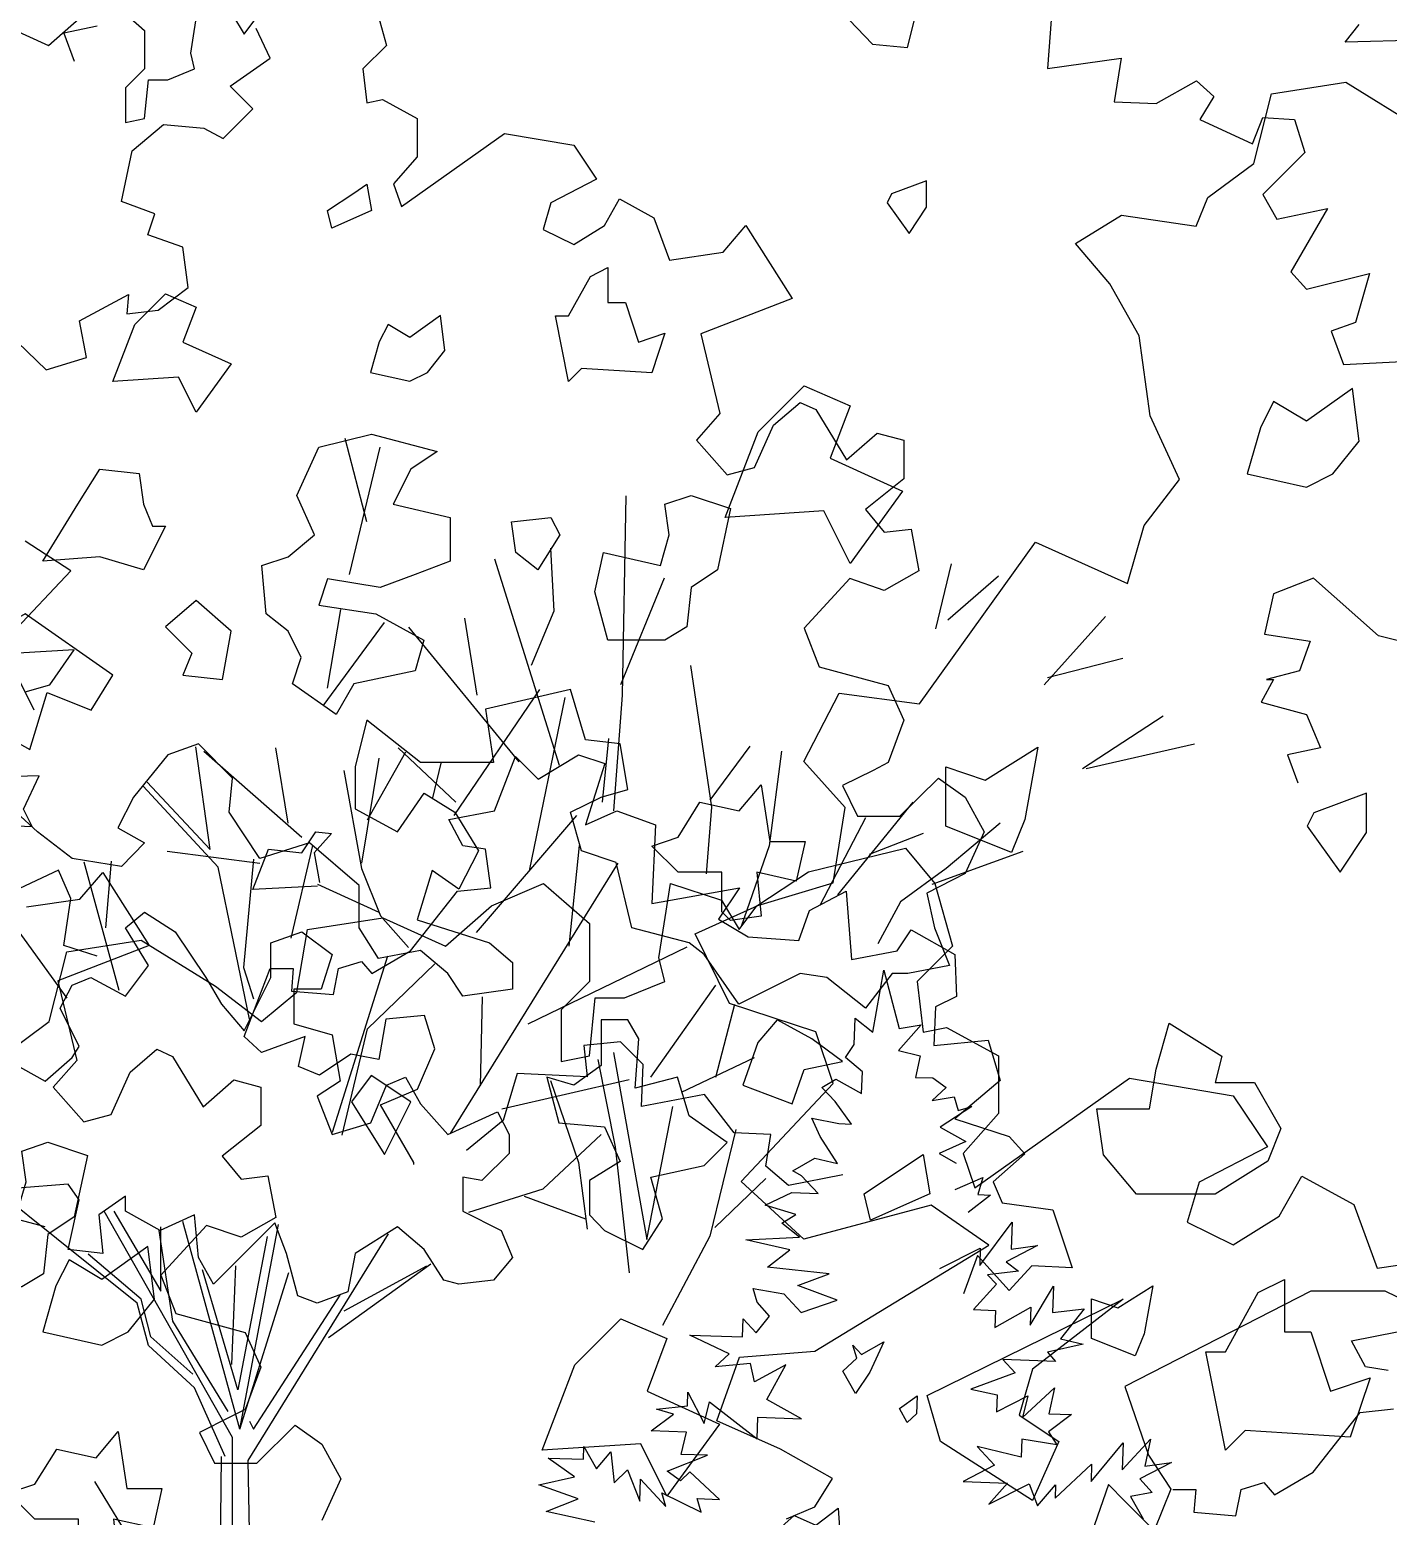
# Model space of a CAD drawing. Header units: inches. Extents: x -11 to 128, y 7 to 56.
# Drawn here: x 61.3007 to 61.6682, y 22.7152 to 23.1173 of the extents above; entities that cross this region are included whole.
import ezdxf

# ---------------------------------------------------------------- set-up
doc = ezdxf.new("R2010")
doc.units = ezdxf.units.IN
doc.header["$MEASUREMENT"] = 0
doc.layers.add('CAY', color=94, linetype='Continuous')
doc.layers.add('CAY-3', color=61, linetype='Continuous')
picture_1 = doc.add_image_def('image1.jpg', size_in_pixel=(1680, 1093))

# ---------------------------------------------------------------- blocks, each defined once
blk = doc.blocks.new('A$C76451831')
at = {"layer": 'CAY'}
for p, q in [((1479.89, 1929.82), (1538.26, 1943.98)), ((1538.26, 1943.98), (1555.95, 1922.74)), ((1448.64, 1909.17), (1479.89, 1929.82)), ((1288.85, 1909.17), (1320.1, 1922.74)), ((1320.1, 1922.74), (1347.81, 1898.56)), ((1389.68, 1877.91), (1396.75, 1922.74)), ((1396.75, 1922.74), (1427.41, 1912.71)), ((1555.95, 1922.74), (1566.56, 1884.99)), ((1261.14, 1884.99), (1288.85, 1909.17)), ((1427.41, 1912.71), (1438.02, 1895.02)), ((1438.02, 1895.02), (1448.64, 1909.17)), ((1178, 1895.02), (1223.4, 1902.1)), ((1223.4, 1902.1), (1261.14, 1884.99)), ((1171.52, 1857.27), (1178, 1895.02)), ((1347.81, 1898.56), (1347.81, 1863.75)), ((1022.34, 1839.57), (1032.95, 1881.45)), ((1032.95, 1881.45), (1077.77, 1888.53)), ((1077.77, 1888.53), (1122.58, 1860.81)), ((1566.56, 1884.99), (1545.34, 1863.75)), ((1393.21, 1863.75), (1389.68, 1877.91)), ((1347.81, 1863.75), (1330.71, 1846.65)), ((1369.04, 1853.73), (1393.21, 1863.75)), ((1545.34, 1863.75), (1548.87, 1833.08)), ((1122.58, 1860.81), (1150.29, 1839.57)), ((1150.29, 1839.57), (1171.52, 1857.27)), ((1330.71, 1846.65), (1330.71, 1815.39)), ((1347.81, 1818.92), (1351.35, 1853.73)), ((1351.35, 1853.73), (1369.04, 1853.73)), ((994.63, 1818.92), (1022.34, 1839.57)), ((1548.87, 1833.08), (1563.02, 1836.03)), ((1563.02, 1836.03), (1594.27, 1818.92)), ((1330.71, 1815.39), (1347.81, 1818.92)), ((1594.27, 1818.92), (1594.27, 1784.12)), ((1580.12, 1739.29), (1673.28, 1805.36)), ((1673.28, 1805.36), (1735.78, 1794.74)), ((1735.78, 1794.74), (1756.42, 1764.07)), ((1594.27, 1784.12), (1573.05, 1759.94)), ((1573.05, 1759.94), (1580.12, 1739.29)), ((1756.42, 1764.07), (1715.15, 1742.83)), ((1715.15, 1742.83), (1708.07, 1718.65)), ((1763.5, 1722.19), (1777.06, 1746.37)), ((1777.06, 1746.37), (1808.31, 1729.27)), ((1808.31, 1729.27), (1822.46, 1690.92)), ((1735.78, 1705.08), (1763.5, 1722.19)), ((1708.07, 1718.65), (1735.78, 1705.08)), ((1822.46, 1690.92), (1870.81, 1698)), ((5192.62, 1187.04), (5205.28, 1219.73)), ((5205.28, 1219.73), (5218.99, 1206.02)), ((5218.99, 1206.02), (5243.25, 1220.79)), ((5243.25, 1220.79), (5259.07, 1215.51)), ((5259.07, 1215.51), (5247.46, 1178.6)), ((5165.2, 1181.76), (5192.62, 1187.04)), ((5247.46, 1178.6), (5266.45, 1187.04)), ((5266.45, 1187.04), (5289.65, 1178.6)), ((5173.64, 1165.94), (5165.2, 1181.76)), ((5289.65, 1178.6), (5287.54, 1131.14)), ((5187.35, 1163.83), (5173.64, 1165.94)), ((5190.51, 1140.63), (5187.35, 1163.83)), ((4942.92, 1133.83), (4956.67, 1149.95)), ((4956.67, 1149.95), (4984.58, 1105.9)), ((5142, 1102.66), (5170.47, 1138.52)), ((5170.47, 1138.52), (5190.51, 1140.63)), ((5287.54, 1131.14), (5340.28, 1140.63)), ((5340.28, 1140.63), (5327.62, 1121.65)), ((5382.46, 1126.92), (5404.61, 1138.52)), ((5404.61, 1138.52), (5407.78, 1097.39)), ((4910.68, 1129.11), (4942.92, 1133.83)), ((5327.62, 1121.65), (5345.55, 1111.1)), ((5376.14, 1108.99), (5382.46, 1126.92)), ((5345.55, 1111.1), (5376.14, 1108.99)), ((5435.2, 1102.66), (5443.64, 1115.32)), ((5443.64, 1115.32), (5470, 1100.55)), ((4984.58, 1105.9), (4929.55, 1084.67)), ((5118.79, 1088.95), (5142, 1102.66)), ((5407.78, 1097.39), (5435.2, 1102.66)), ((5098.75, 1092.12), (5112.46, 1096.33)), ((5112.46, 1096.33), (5118.79, 1088.95)), ((5470, 1100.55), (5471.06, 1075.24)), ((4929.55, 1084.67), (4940.95, 1036.69)), ((5057.62, 1092.12), (5071.33, 1092.12)), ((5071.33, 1092.12), (5070.28, 1078.4)), ((5095.59, 1076.3), (5098.75, 1092.12)), ((5420.6, 1053.63), (5427.34, 1091.02)), ((5427.34, 1091.02), (5436.53, 1055.8)), ((5070.28, 1078.4), (5095.59, 1076.3)), ((5471.06, 1075.24), (5458.4, 1068.91)), ((5458.4, 1068.91), (5457.35, 1045.71)), ((5409.47, 1046.31), (5410.02, 1062.16)), ((5410.02, 1062.16), (5420.6, 1053.63)), ((5449.75, 1058.05), (5436.08, 1042.67)), ((5436.53, 1055.8), (5449.75, 1058.05)), ((5457.35, 1045.71), (5490.04, 1048.87)), ((5490.04, 1048.87), (5497.42, 1024.62)), ((4973.18, 1029.62), (4989.3, 1043.38)), ((4989.3, 1043.38), (4998.73, 1039.05)), ((4998.73, 1039.05), (5017.21, 1008.77)), ((5268.56, 1047.82), (5246.41, 1045.71)), ((5246.41, 1045.71), (5248.52, 1026.72)), ((5282.27, 1034.11), (5268.56, 1047.82)), ((5404.2, 1038.34), (5409.47, 1046.31)), ((5436.08, 1042.67), (5449.11, 1039.49)), ((5449.11, 1039.49), (5446.38, 1026.44)), ((4940.95, 1036.69), (4926.8, 1020.57)), ((5281.21, 1008.8), (5282.27, 1034.11)), ((5414.33, 1029.82), (5404.2, 1038.34)), ((2228.34, 971.46), (2215.14, 1021.63)), ((4961.78, 1004.06), (4973.18, 1029.62)), ((5017.21, 1008.77), (5035.68, 1024.9)), ((5035.68, 1024.9), (5051.8, 1020.57)), ((5273.84, 1025.02), (5197.19, 1007.32)), ((5206.33, 1028.83), (5197.89, 1000.36)), ((5248.52, 1026.72), (5206.33, 1028.83)), ((5389.98, 1020.25), (5398.31, 1025.4)), ((5398.31, 1025.4), (5413.87, 1016.69)), ((5413.87, 1016.69), (5414.33, 1029.82)), ((5446.38, 1026.44), (5456.79, 1026.07)), ((5456.79, 1026.07), (5464.75, 1020.36)), ((5497.42, 1024.62), (5470, 1001.41)), ((2217.78, 939.77), (2236.26, 1016.34)), ((4926.8, 1020.57), (4945.27, 999.73)), ((5051.8, 1020.57), (5051.8, 997.37)), ((5319.18, 1016.18), (5281.21, 1008.8)), ((5337.11, 992.97), (5319.18, 1016.18)), ((5397.84, 1011.81), (5389.98, 1020.25)), ((5464.75, 1020.36), (5456.32, 1012.49)), ((5456.32, 1012.49), (5469.54, 1014.75)), ((5469.54, 1014.75), (5471.97, 1006.5)), ((4945.27, 999.73), (4961.78, 1004.06)), ((5407.79, 998.32), (5397.84, 1011.81)), ((5480.21, 1008.94), (5461.2, 996.45)), ((5471.97, 1006.5), (5480.21, 1008.94)), ((5051.8, 997.37), (5028.61, 978.89)), ((5197.89, 1000.36), (5175.75, 982.43)), ((5388.95, 990.82), (5383.9, 1001.87)), ((5383.9, 1001.87), (5400.1, 998.59)), ((5400.1, 998.59), (5407.79, 998.32)), ((5461.2, 996.45), (5476.75, 987.75)), ((5470, 1001.41), (5502.7, 990.87)), ((5359.26, 991.92), (5337.11, 992.97)), ((5356.1, 972.94), (5359.26, 991.92)), ((5399.26, 974.59), (5388.95, 990.82)), ((5476.75, 987.75), (5460.64, 980.61)), ((5502.7, 990.87), (5512.19, 980.32)), ((5028.61, 978.89), (5040.01, 965.12)), ((5372.37, 970.09), (5385.78, 977.78)), ((5385.78, 977.78), (5399.26, 974.59)), ((5460.64, 980.61), (5470.86, 974.81)), ((5512.19, 980.32), (5493.21, 963.44)), ((5369.81, 961.33), (5356.1, 972.94)), ((5402.5, 967.66), (5369.81, 961.33)), ((5377.7, 967.18), (5372.37, 970.09)), ((5040.01, 965.12), (5056.12, 967.09)), ((5056.12, 967.09), (5060.84, 941.92)), ((5387.75, 956.41), (5377.7, 967.18)), ((5470.31, 958.96), (5486.87, 966.09)), ((5486.87, 966.09), (5483.79, 955.77)), ((5493.21, 963.44), (5498.48, 950.79)), ((5355.78, 949.36), (5371.91, 956.96)), ((5371.91, 956.96), (5387.75, 956.41)), ((5491.49, 955.5), (5477.98, 945.09)), ((5483.79, 955.77), (5491.49, 955.5)), ((5498.48, 950.79), (5529.07, 946.57)), ((5060.84, 941.92), (5040.01, 930.13)), ((5374.16, 943.73), (5355.78, 949.36)), ((5365.83, 938.58), (5374.16, 943.73)), ((5529.07, 946.57), (5540.67, 911.76)), ((5019.17, 937.2), (4991.66, 907.32)), ((5040.01, 930.13), (5019.17, 937.2)), ((5376.41, 930.06), (5365.83, 938.58)), ((5485.02, 913.12), (5504.51, 939.18)), ((5504.51, 939.18), (5503.94, 922.88)), ((5344.18, 928.46), (5376.41, 930.06)), ((5370.71, 922.55), (5344.18, 928.46)), ((5460.94, 911.24), (5485.39, 923.53)), ((5485.39, 923.53), (5485.02, 913.12)), ((5519.88, 925.04), (5500.96, 915.28)), ((5503.94, 922.88), (5519.88, 925.04)), ((2204.59, 871.13), (2212.5, 918.65)), ((5357.2, 912.14), (5370.71, 922.55)), ((5483.71, 919.15), (5475.28, 895.94)), ((5502.7, 898.05), (5483.71, 919.15)), ((5500.96, 915.28), (5508.46, 909.58)), ((2201.95, 860.56), (2238.9, 910.73)), ((4991.66, 907.32), (5000.7, 884.12)), ((5394.22, 908.13), (5357.2, 912.14)), ((5375.39, 901.08), (5394.22, 908.13)), ((5508.46, 909.58), (5489.81, 907.51)), ((5489.81, 907.51), (5495.05, 901.89)), ((5516.41, 912.82), (5502.7, 898.05)), ((5540.67, 911.76), (5516.41, 912.82)), ((2027.76, 857.92), (2006.64, 900.17)), ((5351.03, 891.05), (5348.6, 899.29)), ((5348.6, 899.29), (5367.06, 895.93)), ((5367.06, 895.93), (5377.54, 884.68)), ((5399.1, 892.09), (5375.39, 901.08)), ((5495.05, 901.89), (5481.37, 886.5)), ((5515.49, 877.14), (5529.45, 900.68)), ((5529.45, 900.68), (5528.9, 884.84)), ((5358.44, 882.63), (5351.03, 891.05)), ((5377.54, 884.68), (5399.1, 892.09)), ((5494.14, 875.62), (5515.87, 888.01)), ((5515.87, 888.01), (5515.49, 877.14)), ((5528.9, 884.84), (5548, 886.89)), ((5548, 886.89), (5533.78, 868.8)), ((5000.7, 884.12), (5042.37, 872.71)), ((5342.14, 870.05), (5342.52, 880.92)), ((5342.52, 880.92), (5350.38, 872.48)), ((5350.38, 872.48), (5358.44, 882.63)), ((5481.37, 886.5), (5494.5, 886.04)), ((5494.5, 886.04), (5494.14, 875.62)), ((2280.97, 794.46), (2332.46, 870.35)), ((5042.37, 872.71), (5051.8, 851.87)), ((5310.45, 871.16), (5342.14, 870.05)), ((5334.08, 859.91), (5310.45, 871.16)), ((2326.17, 761.03), (2347.79, 865.63)), ((2491.61, 826.98), (2512.84, 868.27)), ((2512.84, 868.27), (2561.19, 861.78)), ((5325.65, 852.04), (5334.08, 859.91)), ((5547.26, 865.61), (5525.8, 860.92)), ((5525.8, 860.92), (5530.59, 855.31)), ((5533.78, 868.8), (5547.26, 865.61)), ((5051.8, 851.87), (5042.37, 826.31)), ((5347.01, 854.01), (5325.65, 852.04)), ((5349.35, 843.05), (5347.01, 854.01)), ((5368.29, 853.27), (5349.35, 843.05)), ((5356.68, 832.37), (5368.29, 853.27)), ((5498.9, 856.42), (5506.33, 848.45)), ((5530.59, 855.31), (5498.9, 856.42)), ((5506.33, 848.45), (5479.7, 838.5)), ((2133.95, 774.01), (2125.31, 835.75)), ((2370.15, 802.52), (2374.13, 840.86)), ((5308.97, 828.6), (5309.25, 836.75)), ((5309.25, 836.75), (5319.01, 817.82)), ((5479.7, 838.5), (5495.44, 835.23)), ((5495.44, 835.23), (5495.08, 824.82)), ((5495.08, 824.82), (5514, 834.58)), ((5510.83, 821.55), (5530.03, 839.46)), ((5514, 834.58), (5510.83, 821.55)), ((5530.03, 839.46), (5526.76, 823.71)), ((2228.57, 791.89), (2251.65, 832.78)), ((2268.04, 805.06), (2272.95, 825.91)), ((2516.37, 799.25), (2491.61, 826.98)), ((5042.37, 826.31), (5033.32, 821.59)), ((5290.32, 826.53), (5308.97, 828.6)), ((5300.63, 823.45), (5290.32, 826.53)), ((5319.01, 817.82), (5322.19, 830.85)), ((5322.19, 830.85), (5350.86, 808.55)), ((5377.57, 820.76), (5356.68, 832.37)), ((5033.32, 821.59), (5014.85, 812.55)), ((5049.44, 794.06), (5072.63, 816.87)), ((5072.63, 816.87), (5088.75, 805.47)), ((5287.14, 813.49), (5300.63, 823.45)), ((5350.86, 808.55), (5351.32, 821.68)), ((5351.32, 821.68), (5377.57, 820.76)), ((5540.34, 823.24), (5526.38, 812.84)), ((5526.76, 823.71), (5540.34, 823.24)), ((2138.67, 763.39), (2093.47, 812.15)), ((2095.82, 814.51), (2133.95, 774.01)), ((5014.85, 812.55), (5023.89, 794.06)), ((5308.42, 812.75), (5287.14, 813.49)), ((5305.23, 799.26), (5308.42, 812.75)), ((5510.37, 808.42), (5509.99, 797.55)), ((5531.55, 804.96), (5510.37, 808.42)), ((5526.38, 812.84), (5531.55, 804.96)), ((5552.08, 782.93), (5571.47, 806.28)), ((5570.9, 789.98), (5587.86, 808.43)), ((5571.47, 806.28), (5570.9, 789.98)), ((5587.86, 808.43), (5584.57, 792.23)), ((2047.68, 684.5), (1960.21, 805.07)), ((2509.3, 753.83), (2516.37, 799.25)), ((5088.75, 805.47), (5100.15, 784.63)), ((5246.21, 796.33), (5246.48, 804.03)), ((5246.48, 804.03), (5254.17, 790.62)), ((5254.17, 790.62), (5262.68, 800.75)), ((5262.68, 800.75), (5264.75, 782.09)), ((5296.71, 789.13), (5321.07, 798.71)), ((5321.07, 798.71), (5305.23, 799.26)), ((5509.99, 797.55), (5483.48, 803.92)), ((5483.48, 803.92), (5493.96, 792.67)), ((2294.33, 724.07), (2354.87, 794.46)), ((5023.89, 794.06), (5049.44, 794.06)), ((5240.86, 785.64), (5224.94, 797.08)), ((5224.94, 797.08), (5246.21, 796.33)), ((5264.75, 782.09), (5272.73, 789.97)), ((5272.73, 789.97), (5280.23, 771.12)), ((5304.67, 783.41), (5296.71, 789.13)), ((5310.29, 788.66), (5304.67, 783.41)), ((5328.3, 772.16), (5310.29, 788.66)), ((5493.96, 792.67), (5475.04, 782.9)), ((5530.42, 772.81), (5552.44, 793.35)), ((5552.44, 793.35), (5552.08, 782.93)), ((5600.51, 794.39), (5581.59, 784.62)), ((5584.57, 792.23), (5600.51, 794.39)), ((4951.7, 782.9), (4979.41, 737.48)), ((5100.15, 784.63), (5088.75, 759.46)), ((5219.39, 780.95), (5240.86, 785.64)), ((5243.11, 772.42), (5219.39, 780.95)), ((5280.23, 771.12), (5280.68, 784.25)), ((5280.68, 784.25), (5295.97, 767.85)), ((5475.04, 782.9), (5501.74, 781.97)), ((5501.74, 781.97), (5490.42, 769.22)), ((5490.42, 769.22), (5514.87, 781.51)), ((5514.87, 781.51), (5519.84, 768.19)), ((5519.84, 768.19), (5530.71, 780.96)), ((5530.71, 780.96), (5530.42, 772.81)), ((5581.59, 784.62), (5589, 776.2)), ((2182.7, 720.53), (2195.67, 776.37)), ((2350.15, 715.81), (2356.44, 776.45)), ((5223.82, 764.93), (5243.11, 772.42)), ((5295.97, 767.85), (5293.54, 776.09)), ((5293.54, 776.09), (5317.15, 764.39)), ((5314.72, 772.64), (5328.3, 772.16)), ((5317.15, 764.39), (5314.72, 772.64)), ((5589, 776.2), (5575.78, 773.95)), ((5575.78, 773.95), (5583.47, 760.53)), ((2079.11, 689.01), (2057.88, 766.34)), ((2071.06, 726.82), (2074.45, 766.86)), ((2157.54, 671.77), (2138.67, 763.39)), ((2159.9, 768.11), (2154, 702.83)), ((2278.74, 602.87), (2379.63, 765.75)), ((5253.05, 758.47), (5223.82, 764.93)), ((2463.9, 740.27), (2509.3, 753.83)), ((2426.16, 723.16), (2463.9, 740.27)), ((2446.8, 681.28), (2426.16, 723.16)), ((2207.63, 603.7), (2240.87, 709.91)), ((2325.38, 669.01), (2421.3, 715.42)), ((2154, 702.83), (2159.9, 683.96)), ((2228.69, 665.87), (2269.17, 705.19)), ((2399.28, 636.77), (2438.59, 692.21)), ((2296.69, 631.65), (2297.87, 685.14)), ((2438.59, 636.77), (2449.99, 680.81)), ((2498.69, 664.17), (2446.8, 681.28)), ((2213.36, 601.77), (2228.69, 665.87)), ((2509.3, 632.91), (2498.69, 664.17)), ((2417.76, 627.72), (2461.78, 648.56)), ((2334.43, 569.52), (2369.41, 602.16)), ((2034.5, 546.71), (1966.89, 564.41)), ((2041.19, 539.64), (2003.71, 569.74)), ((2289.61, 555.37), (2334.43, 569.52)), ((2323.03, 565.2), (2359.98, 551.43)), ((2147.32, 419.7), (2069.92, 556.01)), ((2075.78, 556.15), (2104.08, 507.78)), ((2104.08, 507.78), (2104.08, 546.71)), ((2151.64, 424.81), (2117.3, 549.89)), ((2151.64, 424.81), (2174.99, 548.11)), ((2089.93, 500.71), (2041.19, 539.64)), ((2102.9, 544.36), (2111.16, 489.69)), ((2168.15, 540.82), (2150.46, 448.4)), ((2156.75, 405.93), (2241.29, 542.41)), ((2092.29, 503.06), (2060.45, 530.2)), ((2150.46, 448.4), (2129.24, 520.76)), ((2146.93, 463.74), (2149.28, 523.12)), ((2205.1, 479.86), (2266.82, 524.3)), ((2214.54, 495.99), (2264.46, 523.12)), ((2151.64, 424.81), (2181.18, 519.19)), ((2098.18, 480.26), (2092.29, 503.06)), ((2159.9, 424.81), (2212.18, 505.42)), ((2096.61, 475.14), (2089.93, 500.71)), ((2111.16, 489.69), (2144.57, 435.43)), ((2124.52, 449.58), (2096.61, 475.14)), ((2123.34, 457.84), (2098.18, 480.26)), ((2142.99, 408.29), (2124.52, 449.58)), ((2157.54, 429.53), (2159.9, 424.81)), ((2147.32, 135.38), (2147.32, 419.7)), ((2138.28, 140.1), (2140.64, 408.29)), ((2161.47, 135.38), (2156.75, 405.93)), ((5314.94, 13.29), (5323.46, 23.87)), ((5402.93, 15.66), (5314.94, 13.29))]:
    blk.add_line(p, q, dxfattribs=at)
for points in [[(4953.23, 1659.79), (4933.19, 1655.57), (4939.52, 1638.7)], [(4953.21, 1099.5), (4933.17, 1105.83), (4937.39, 1134.3), (4930, 1151.18), (4896.25, 1135.36)], [(4890.98, 1178.6), (4914.18, 1177.55), (4908.91, 1188.09), (4918.4, 1208.13), (4882.54, 1207.08)], [(4909.96, 1258.76), (4924.73, 1262.97), (4939.5, 1284.07), (4905.75, 1281.96)], [(4901.53, 1293.56), (4937.39, 1331.53), (4909.96, 1349.46)], [(4899.42, 1474.97), (4922.62, 1452.82), (4946.88, 1460.2), (4942.66, 1482.35), (4972.19, 1498.17), (4971.14, 1486.57), (4990.12, 1488.68), (5008.05, 1502.39), (5004.89, 1526.65), (4983.79, 1534.03), (4988.01, 1546.69), (4967.97, 1554.07), (4974.3, 1584.65), (4993.28, 1600.47), (5017.54, 1598.37), (5029.14, 1592.04), (5047.07, 1609.97), (5033.36, 1623.68), (5057.62, 1640.55), (5049.18, 1658.48)], [(5397.23, 1673.25), (5420.43, 1648.99), (5441.53, 1646.88), (5449.96, 1680.63)], [(5531.17, 1703.83), (5525.9, 1634.22), (5570.2, 1640.55), (5565.98, 1614.19), (5591.29, 1613.13), (5615.55, 1626.84), (5626.1, 1617.35), (5617.66, 1603.64), (5649.3, 1588.87), (5655.63, 1604.69), (5674.61, 1603.64), (5680.94, 1583.6), (5655.63, 1558.29), (5664.07, 1543.52), (5694.65, 1549.85), (5672.5, 1511.88), (5682, 1501.33), (5719.96, 1510.83), (5711.53, 1481.3), (5696.76, 1476.02), (5704.14, 1455.98), (5747.39, 1458.09)], [(5758.99, 1284.07), (5725.24, 1292.51), (5686.21, 1327.31), (5661.96, 1317.82), (5656.68, 1293.56), (5684.1, 1289.34), (5677.78, 1271.41), (5657.74, 1266.14), (5661.96, 1266.14), (5654.57, 1252.43), (5682, 1245.05), (5690.43, 1225.01), (5670.39, 1220.79), (5676.72, 1203.91)], [(5271.72, 1376.88), (5269.61, 1256.65), (5264.34, 1187.04)], [(5226.37, 1345.24), (5228.48, 1307.27), (5214.77, 1274.58)], [(5192.62, 1338.91), (5231.64, 1214.46)], [(5467.89, 1335.75), (5458.4, 1296.72)], [(5294.92, 1327.31), (5268.56, 1262.97)], [(5496.37, 1328.37), (5465.78, 1302)], [(5174.69, 1303.05), (5182.07, 1256.65)], [(5560.71, 1304.11), (5523.79, 1262.97)], [(2011.31, 1269.89), (2036.47, 1258.48), (2054.94, 1274.61)], [(2075.78, 1283.65), (2094.25, 1267.53), (2094.25, 1244.33), (2082.85, 1232.92), (2082.85, 1212.08), (2094.25, 1214.44), (2096.61, 1237.64), (2108.4, 1237.64), (2124.52, 1244.33), (2122.16, 1253.76), (2126.88, 1283.65)], [(2147.32, 1276.97), (2154.39, 1265.17), (2161.47, 1274.61)], [(2233.01, 1283.65), (2240.09, 1258.48), (2225.93, 1244.33), (2228.29, 1223.88), (2237.73, 1225.84), (2258.56, 1214.44), (2258.56, 1191.24), (2244.41, 1175.12), (2249.13, 1161.35), (2311.23, 1205.4), (2352.9, 1198.32), (2366.66, 1177.87), (2339.14, 1163.71), (2334.43, 1147.59), (2352.9, 1138.54), (2371.37, 1149.95), (2380.42, 1166.07), (2401.25, 1154.67), (2410.68, 1129.11), (2442.92, 1133.83), (2456.67, 1149.95), (2484.58, 1105.9), (2429.55, 1084.67), (2440.95, 1036.69), (2426.8, 1020.57), (2445.27, 999.73), (2461.78, 1004.06), (2473.18, 1029.62), (2489.3, 1043.38), (2498.73, 1039.05), (2517.21, 1008.77), (2535.68, 1024.9), (2551.8, 1020.57), (2551.8, 997.37), (2528.61, 978.89), (2540.01, 965.12), (2556.12, 967.09), (2560.84, 941.92), (2540.01, 930.13), (2519.17, 937.2), (2491.66, 907.32), (2500.7, 884.12), (2542.37, 872.71), (2551.8, 851.87), (2542.37, 826.31), (2533.32, 821.59), (2514.85, 812.55), (2523.89, 794.06), (2549.44, 794.06), (2572.63, 816.87), (2588.75, 805.47), (2600.15, 784.63), (2588.75, 759.46), (2565.56, 747.66), (2570.27, 726.82), (2579.31, 704.01), (2554.16, 699.29), (2544.72, 699.29), (2528.61, 678.45), (2505.42, 696.93), (2489.3, 699.29), (2452.35, 680.81), (2431.52, 710.7), (2422.48, 717.77), (2387.88, 726.82), (2378.45, 766.14), (2357.62, 773.22), (2350.93, 796.42), (2369.41, 805.47), (2385.53, 810.19), (2380.81, 837.71), (2359.98, 840.07), (2350.93, 870.35), (2299.83, 858.56), (2304.55, 826.31), (2260.53, 826.31), (2228.29, 851.87), (2221.22, 823.95), (2221.22, 798.39), (2246.77, 784.63), (2262.88, 807.83), (2281.36, 796.42), (2295.51, 773.22), (2283.72, 750.02), (2267.6, 761.42), (2258.56, 731.54), (2302.19, 717.77), (2315.95, 705.98), (2315.95, 689.85), (2286.08, 685.53), (2277.04, 699.29), (2260.53, 713.06), (2235.37, 708.34), (2223.58, 726.82), (2223.58, 752.38), (2193.7, 777.94), (2163.83, 768.5), (2145.35, 796.42), (2147.32, 816.87), (2126.88, 837.71), (2108.4, 831.03), (2087.57, 805.47), (2078.14, 786.99), (2094.25, 777.94), (2080.49, 763.78), (2050.62, 768.5), (2029.79, 784.63), (2004.24, 807.83)], [(5140.94, 1297.78), (5207.39, 1216.57)], [(5310.75, 1274.58), (5323.4, 1189.15), (5320.24, 1149.07)], [(5571.25, 1278.8), (5525.9, 1267.19)], [(5595.51, 1243.99), (5547, 1212.35)], [(5614.5, 1227.12), (5549.1, 1212.35)], [(5017.54, 1222.9), (5076.6, 1171.22)], [(5060.78, 1225.01), (5068.17, 1179.65)], [(5123.01, 1218.68), (5112.46, 1155.4)], [(5134.61, 1225.01), (5169.42, 1192.31)], [(5346.6, 1226.06), (5322.35, 1193.37)], [(5365.59, 1222.9), (5358.21, 1165.94), (5341.33, 1117.43)], [(5101.92, 1211.3), (5112.46, 1152.23), (5124.07, 1123.76), (5140.94, 1104.77)], [(5444.69, 1192.31), (5399.34, 1136.41)], [(5416.21, 1182.82), (5388.79, 1130.08)], [(5086.1, 1141.69), (5047.07, 1139.58), (5056.57, 1163.83), (5076.6, 1161.72), (5085.04, 1174.38), (5094.53, 1173.33), (5083.99, 1161.72), (5087.15, 1143.8)], [(5497.42, 1179.65), (5464.73, 1152.23), (5437.31, 1132.19), (5423.6, 1106.88)], [(5451.02, 1173.33), (5418.32, 1160.67)], [(4995.39, 1162.78), (5051.29, 1155.4)], [(5456.29, 1142.74), (5511.14, 1162.78)], [(5086.1, 1142.74), (5123.01, 1125.87)], [(5144.1, 973.99), (5144.1, 975.05), (5124.07, 1009.85), (5146.21, 1019.34), (5156.76, 1043.6), (5150.43, 1063.64), (5127.23, 1061.53), (5123.01, 1037.27), (5106.14, 1040.44), (5087.15, 1027.78), (5074.5, 1033.05), (5078.71, 1050.98), (5052.35, 1041.49), (5041.8, 1050.98), (5057.62, 1092.12)], [(5264.34, 1041.49), (5284.38, 928.64), (5300.2, 1008.8)], [(5254.85, 1037.27), (5265.39, 984.54), (5273.83, 908.6)], [(5226.37, 1024.62), (5243.25, 975.05), (5248.52, 934.97)], [(5338.17, 995.08), (5322.35, 930.75), (5293.87, 876.96)], [(5356.1, 965.55), (5325.51, 936.02)], [(5441.39, 818.53), (5436.7, 826.86), (5447.39, 834.64), (5447.01, 823.78), (5441.39, 818.53)], [(2008.95, 648.56), (2034.5, 634.41), (2050.62, 648.56), (2054.94, 655.25), (2043.55, 678.45), (2050.62, 692.21), (2062.02, 696.93), (2082.85, 685.53), (2096.61, 704.01), (2082.85, 726.82), (2094.25, 736.26), (2112.73, 724.46), (2131.2, 696.93), (2140.64, 680.81), (2154.39, 664.69), (2170.51, 696.93), (2170.51, 717.77), (2188.99, 724.46), (2207.46, 710.7), (2200.78, 689.85), (2184.27, 689.85), (2184.27, 669.01), (2207.46, 662.33), (2212.18, 634.41), (2198.42, 625.36), (2207.46, 602.16), (2230.65, 609.24), (2240.09, 632.05), (2251.49, 636.77), (2260.53, 620.64), (2277.04, 602.16), (2306.91, 615.93), (2313.98, 602.16), (2313.98, 590.76), (2297.48, 574.63), (2286.08, 576.6), (2286.08, 556.15), (2309.27, 544.36), (2315.95, 528.23), (2304.55, 514.47), (2283.72, 512.11), (2274.68, 514.47), (2262.88, 532.95), (2246.77, 546.71), (2221.22, 530.59), (2216.89, 507.39), (2198.42, 500.71), (2186.63, 505.03), (2179.94, 530.59), (2172.87, 549.07), (2156.75, 532.95), (2135.92, 512.11), (2126.88, 528.23), (2124.52, 553.79), (2103.69, 544.36), (2082.85, 556.15), (2082.85, 565.2), (2066.74, 553.79), (2069.1, 530.59), (2048.26, 532.95), (2054.94, 562.84), (2048.26, 572.28), (2017.99, 569.92)]]:
    blk.add_lwpolyline(points, dxfattribs=at)
for points in [[(1240.15, 1791.1), (1216.4, 1806.94), (1204.52, 1791.1), (1224.32, 1759.41)], [(1537.07, 1751.49), (1548.94, 1759.41), (1552.9, 1735.65), (1517.27, 1719.81), (1513.31, 1735.65)], [(1085.75, 1672.28), (1081.8, 1703.97), (1054.08, 1684.16), (1034.29, 1696.04), (1026.37, 1680.2), (1018.45, 1652.48), (1054.08, 1644.56), (1069.92, 1652.48)], [(1750.85, 1676.24), (1766.68, 1684.16), (1766.68, 1652.48), (1782.52, 1652.48), (1794.4, 1616.83), (1818.15, 1624.76), (1806.27, 1589.11), (1742.93, 1593.07), (1731.05, 1581.19), (1719.18, 1640.6), (1731.05, 1640.6)], [(1339.12, 1632.68), (1366.84, 1660.4), (1394.55, 1648.52), (1382.67, 1616.83), (1426.22, 1597.03), (1394.55, 1553.47), (1378.71, 1585.15), (1319.33, 1581.19)], [(5431.93, 1558.73), (5429.29, 1553.45), (5442.49, 1534.97), (5453.04, 1550.81), (5453.04, 1566.65)], [(5162.85, 1464.3), (5160.21, 1485.42), (5141.73, 1472.22), (5128.54, 1480.14), (5123.26, 1469.58), (5117.98, 1451.09), (5141.73, 1445.81), (5152.29, 1451.09)], [(5351.45, 1415.29), (5379.17, 1443.01), (5406.88, 1431.13), (5395, 1399.44), (5438.55, 1379.64), (5406.88, 1336.08), (5391.04, 1367.76), (5331.66, 1363.8)], [(2220.42, 1169.48), (2228.34, 1174.77), (2230.98, 1158.92), (2207.23, 1148.36), (2204.59, 1158.92)], [(2362.94, 1119.32), (2373.5, 1124.6), (2373.5, 1103.48), (2384.06, 1103.48), (2391.97, 1079.71), (2407.81, 1084.99), (2399.89, 1061.23), (2357.66, 1063.87), (2349.75, 1055.95), (2341.83, 1095.55), (2349.75, 1095.55)], [(2088.46, 1090.27), (2106.93, 1108.76), (2125.41, 1100.84), (2117.49, 1079.71), (2146.52, 1066.51), (2125.41, 1037.47), (2114.85, 1058.59), (2075.26, 1055.95)], [(2209.87, 855.28), (2183.47, 873.77), (2188.75, 889.61), (2180.83, 905.45), (2167.64, 916.01), (2165, 945.06), (2180.83, 950.34), (2196.67, 963.54), (2186.11, 987.3), (2199.31, 1016.34), (2230.98, 1024.27), (2270.57, 1013.7), (2254.73, 1003.14), (2244.18, 982.02), (2278.49, 974.1), (2278.49, 947.7), (2257.37, 939.77), (2236.26, 931.85), (2204.59, 937.13), (2199.31, 921.29), (2233.62, 916.01), (2262.65, 900.17), (2257.37, 881.69), (2220.42, 873.77)], [(2054.15, 982.02), (2067.35, 1003.14), (2091.1, 1000.5), (2093.74, 982.02), (2099.02, 968.82), (2106.93, 968.82), (2093.74, 942.42), (2067.35, 950.34), (2033.04, 947.7)], [(2365.58, 929.21), (2370.86, 952.98), (2405.17, 945.06), (2410.45, 963.54), (2407.81, 982.02), (2423.65, 987.3), (2447.4, 979.38), (2439.48, 942.42), (2423.65, 931.85), (2421.01, 908.09), (2407.81, 900.17), (2373.5, 900.17)], [(4865.58, 929.21), (4870.86, 952.98), (4905.17, 945.06), (4910.45, 963.54), (4907.81, 982.02), (4923.65, 987.3), (4947.4, 979.38), (4939.48, 942.42), (4923.65, 931.85), (4921.01, 908.09), (4907.81, 900.17), (4873.5, 900.17)], [(2318.08, 952.98), (2315.44, 971.46), (2339.19, 974.1), (2344.47, 963.54), (2331.27, 942.42)], [(2141.24, 876.41), (2146.52, 905.45), (2125.41, 923.93), (2106.93, 908.09), (2122.77, 892.25), (2117.49, 879.05)], [(2062.07, 857.92), (2075.26, 879.05), (2022.48, 916.01), (1985.53, 894.89), (1990.81, 886.97), (1982.89, 857.92), (2025.12, 834.16), (2035.67, 868.49)], [(5552.38, 869.17), (5552.38, 892.93), (5568.21, 887.65), (5589.33, 900.85), (5584.05, 871.81), (5578.77, 858.61)], [(5402.59, 849.35), (5411.02, 857.22), (5408.57, 865.01), (5413.82, 859.39), (5427.23, 867.08), (5418.88, 848.78), (5410.28, 835.94)], [(2577.09, 788.11), (2577.09, 823.75), (2600.85, 815.83), (2632.52, 835.64), (2624.6, 792.07), (2616.68, 772.27)], [(2415.73, 781.35), (2428.92, 802.48), (2452.68, 797.2), (2465.87, 813.04), (2471.15, 778.71), (2492.27, 778.71), (2486.99, 754.95), (2463.23, 760.23), (2465.87, 733.83), (2447.4, 731.19), (2442.12, 736.47), (2442.12, 760.23), (2415.73, 760.23), (2399.89, 776.07)], [(4915.73, 781.35), (4928.92, 802.48), (4952.68, 797.2), (4965.87, 813.04), (4971.15, 778.71), (4992.27, 778.71), (4986.99, 754.95), (4963.23, 760.23), (4965.87, 733.83), (4947.4, 731.19), (4942.12, 736.47), (4942.12, 760.23), (4915.73, 760.23), (4899.89, 776.07)], [(5401.49, 740.14), (5393.8, 740.41), (5399.06, 748.38), (5383.13, 746.22), (5361.67, 741.53), (5362.05, 752.4), (5373.27, 762.43), (5386.21, 756.54), (5399.71, 766.95)], [(2392.21, 659.97), (2385.53, 671.37), (2369.41, 671.37), (2369.41, 643.85), (2352.9, 632.05), (2336.78, 636.77), (2343.86, 609.24), (2371.37, 606.88), (2380.81, 586.04), (2362.33, 574.63), (2362.33, 553.79), (2371.37, 544.36), (2394.57, 532.95), (2406.36, 551.43), (2399.28, 576.6), (2431.52, 583.68), (2445.27, 597.44), (2422.48, 613.57), (2415.4, 636.77), (2389.85, 630.08)], [(2475.54, 671.37), (2463.75, 657.61), (2454.71, 632.05), (2484.58, 620.64), (2491.66, 641.49), (2514.85, 646.2), (2496.37, 659.97)]]:
    blk.add_lwpolyline(points, close=True, dxfattribs=at)
at = {"layer": 'CAY-3'}
for p, q in [((2773.24, 1229.28), (2818.05, 1236.36)), ((2818.05, 1236.36), (2862.87, 1208.63)), ((2762.63, 1187.4), (2773.24, 1229.28)), ((2734.92, 1166.75), (2762.63, 1187.4)), ((2727.84, 1149.65), (2734.92, 1166.75)), ((2655.32, 1139.03), (2683.03, 1156.13)), ((2683.03, 1156.13), (2727.84, 1149.65)), ((2675.96, 1114.84), (2655.32, 1139.03)), ((2693.64, 1083.58), (2675.96, 1114.84)), ((2700.13, 1035.21), (2693.64, 1083.58)), ((2717.82, 996.87), (2700.13, 1035.21)), ((2696.59, 969.15), (2717.82, 996.87)), ((2686.57, 934.35), (2696.59, 969.15)), ((2561.19, 861.78), (2631.14, 959.12)), ((2631.14, 959.12), (2686.57, 934.35)), ((2453.87, 573.92), (2509.3, 632.91)), ((2491.61, 539.12), (2453.87, 573.92)), ((2568.26, 559.77), (2491.61, 539.12)), ((2603.05, 535.58), (2568.26, 559.77)), ((2498.11, 471.65), (2603.05, 535.58)), ((2797.03, 507.86), (2685.02, 450.41)), ((2841.85, 507.86), (2797.03, 507.86)), ((2876.63, 490.75), (2841.85, 507.86)), ((2439.15, 429.77), (2452.71, 468.11)), ((2452.71, 468.11), (2498.11, 471.65)), ((2685.02, 450.41), (2699.17, 409.12)), ((2477.47, 412.66), (2439.15, 429.77)), ((2508.72, 394.97), (2477.47, 412.66)), ((2699.17, 409.12), (2712.73, 388.48)), ((2498.11, 377.86), (2508.72, 394.97)), ((2675.11, 391.31), (2660.85, 350.14)), ((2685.02, 381.4), (2675.11, 391.31)), ((2712.73, 388.48), (2702.71, 363.7)), ((2481.01, 370.78), (2498.11, 377.86)), ((2702.71, 363.7), (2685.02, 381.4))]:
    blk.add_line(p, q, dxfattribs=at)
for points in [[(2826.04, 1020.11), (2822.08, 1051.79), (2794.37, 1031.99), (2774.58, 1043.87), (2766.66, 1028.03), (2758.74, 1000.31), (2794.37, 992.38), (2810.21, 1000.31)], [(2798.79, 796.03), (2794.83, 788.11), (2814.63, 760.39), (2830.46, 784.15), (2830.46, 807.91)], [(2739.41, 633.65), (2763.16, 633.65), (2779, 605.93), (2771.08, 586.12), (2739.41, 566.32), (2691.9, 566.32), (2672.11, 590.08), (2668.15, 617.81), (2699.82, 617.81), (2703.78, 641.57), (2711.69, 669.29), (2743.37, 649.49)], [(2573.82, 417.36), (2565.9, 445.08), (2683.98, 502.95), (2629.25, 460.93), (2621.33, 433.2), (2645.08, 417.36), (2629.25, 381.72)]]:
    blk.add_lwpolyline(points, close=True, dxfattribs=at)
for points in [[(5601.46, 778.11), (5615.17, 778.11), (5614.12, 764.39), (5639.43, 762.29), (5642.59, 778.11), (5656.3, 782.32), (5662.63, 774.94), (5685.84, 788.65), (5714.31, 824.51), (5734.35, 826.62)], [(5731.19, 849.82), (5717.48, 851.93), (5709.04, 867.75), (5736.46, 873.03)]]:
    blk.add_lwpolyline(points, dxfattribs=at)

msp = doc.modelspace()

# ---------------------------------------------------------------- linework, layer by layer
msp.add_arc((64.58243, 28.13721), 5.35211, 234.2909, 297.59272)

# ---------------------------------------------------------------- block references
at = {"layer": 'CAY', "xscale": 0.0004489089019145984, "yscale": 0.0004489089019145984, "zscale": 0.0004489089019145984}
for p in [(59.27057, 23.10798), (60.39163, 22.54812), (59.0954, 22.37316), (60.84706, 22.02325)]:
    msp.add_blockref('A$C76451831', p, dxfattribs=at)

# ---------------------------------------------------------------- pictures from other files: only their frames are drawn
image = msp.add_image(picture_1, insert=(12.49661, 7.37723), size_in_units=(74.4025, 48.40591))
image.dxf.flags = 6

doc.saveas('drawing.dxf')
